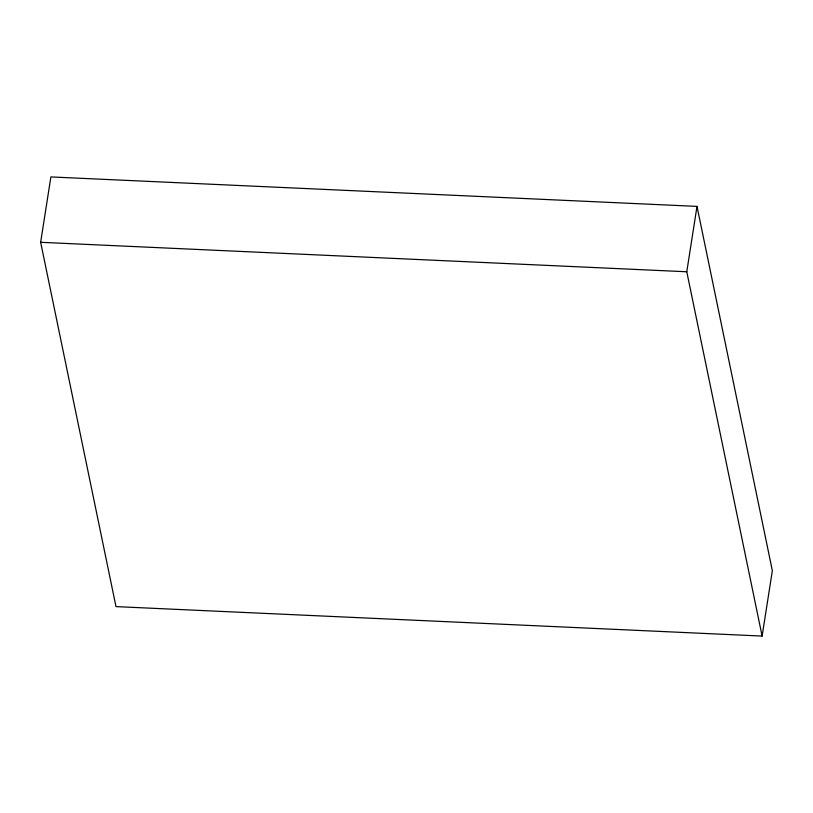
<?xml version="1.0" encoding="UTF-8"?>
<svg xmlns="http://www.w3.org/2000/svg" width="813" height="813" viewBox="0 0 813 813"><rect width="100%" height="100%" fill="white"/><g stroke="black" fill="none" stroke-linecap="round" stroke-linejoin="round"><path stroke-width="1.22" d="M40.65 242.304L50.884 176.929L697.005 206.39L772.35 570.696L762.116 636.071L115.995 606.61L40.65 242.304L686.772 271.766L762.116 636.071M686.772 271.766L697.005 206.39"/></g></svg>
